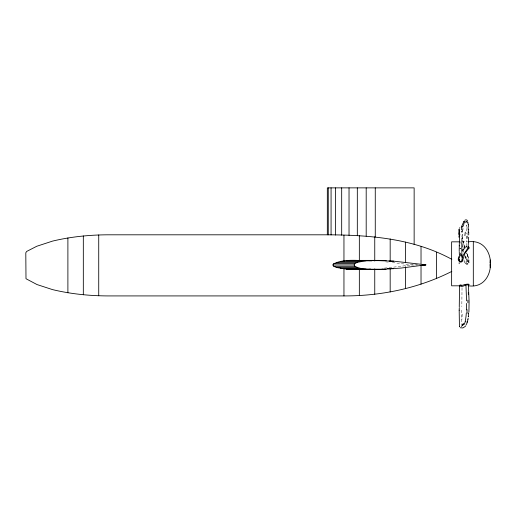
<?xml version="1.0" encoding="UTF-8"?>
<svg xmlns="http://www.w3.org/2000/svg" width="516" height="516" viewBox="0 0 516 516"><rect width="100%" height="100%" fill="white"/><g stroke="black" fill="none" stroke-linecap="round" stroke-linejoin="round"><path stroke-width="0.39" stroke-dasharray="2.58 1.94" d="M462.026 287.805L461.82 306.607M466.574 236.089L466.367 242.069M461.743 310.155L461.697 325.151M466.309 243.404C467.56 247.396 464.11 247.287 462.555 250.189M468.715 260.025L468.722 259.529M466.574 261.747L466.096 263.199M468.67 260.341L468.044 261.586M460.433 255.813L461.085 253.988M462.549 250.899L466.135 246.732A2.832 1.819 -1.9 0 1 466.309 246.603L466.974 246.338M462.71 250.731L464.716 248.125L467.096 246.59M465.658 263.637A1.935 1.929 48.3 0 0 469.141 262.56L469.128 262.373A2.167 2.161 -52.6 0 0 468.496 261.302L468.044 261.631L468.483 262.328A1.309 1.303 14.8 0 1 466.98 263.721M459.633 248.899L460.317 248.596L459.737 248.847M459.904 248.506L460.562 248.357M389.206 267.662L411.175 265.031L417.457 265.031M463.587 252.189L462.471 249.647M386.961 267.881L382.059 268.307M462.072 241.836L467.696 241.836M417.457 264.837L411.168 264.837L390.857 262.36M385.645 261.857L388.877 262.173M468.476 261.27L464.993 256.007M465.567 263.702L463.826 261.444M464.974 257.136L468.399 262.154L467.993 263.618C470.211 261.128 468.457 257.703 467.477 255.072M468.012 261.631L465.432 257.955M463.82 260.193L466.154 263.399A1.445 1.432 51 0 0 466.935 263.921M461.169 256.755L460.491 255.201M461.246 255.117L460.672 253.627M466.561 252.808L467.096 254.098M466.728 253.221L467.045 254.007M467.115 254.195L467.748 255.743M467.193 254.375L468.309 257.478M465.039 255.846L466.025 258.555M467.386 254.827L467.631 255.459M462.639 249.641L462.484 249.157L463.362 252.118M462.659 251.666L462.491 251.137M464.542 247.248L462.949 241.075M466.296 259.496L466.161 258.993A31.044 1.496 65 0 0 466 258.51M468.534 258.329L468.425 257.871A34.082 1.748 64.6 0 0 468.309 257.471M462.813 240.45L465.103 248.931L462.994 241.269M466.464 260.225L466.593 261.393M466.2 225.028L466.296 226.021M461.814 232.323L461.73 231.033M466.464 228.42L466.593 233.851M461.646 232.135L461.633 230.833M405.595 265.805L405.595 267.875M462.194 314.18A22.033 0.909 -89.4 0 1 461.923 319.539M466.954 261.857A125.304 10.514 52.2 0 1 466.664 261.87M467.103 261.025A59.166 3.528 62.4 0 1 466.98 261.219M461.227 244.171A45.769 27.741 54 0 1 460.485 240.288M463.033 246.79A30.637 13.99 61.5 0 1 462.317 244.107M463.187 248.015A17.138 5.657 65.2 0 1 462.581 245.848M467.315 256.059A61.185 3.554 63 0 1 467.593 256.929M467.915 257.877A90.113 6.134 59.9 0 1 468.051 258.406M466.258 256.955A128.51 10.578 52.6 0 1 466.496 257.619M460.059 248.712A1.509 0.948 -0.1 0 1 460.614 248.577M467.896 232.8A125.304 60.972 -64.4 0 1 467.909 235.057M466.799 225.305A59.166 21.962 -72.2 0 1 466.999 227.711M465.567 246.932A2.006 1.322 2.7 0 1 466.935 246.371M459.975 253.408A19.814 12.449 -89.7 0 1 460.214 252.872M459.846 255.027A20.124 12.397 -89.3 0 1 460.53 253.24M467.393 263.837L466.799 263.908L467.393 263.837"/><path stroke-width="0.77" d="M459.537 285.851L459.266 306.82M466.593 303.434L466.464 310.026M468.715 234.961L468.722 232.019M459.188 310.148L459.433 326.383M490.142 261.915L490.2 259.987M468.663 237.205L468.089 247.906L468.747 248.454M468.909 312.109L469.096 301.583L468.393 285.29A1.226 0.348 5.2 0 0 468.212 285.148M468.534 313.27L468.425 315.057A34.082 13.519 -79.3 0 1 468.309 316.411M466.296 313.167L466.161 314.979A31.044 12.113 -79.4 0 1 466.019 316.353L465.574 319.578A8.011 2.928 -79.6 0 1 465.206 321.436M468.496 241.836C497.798 237.541 497.888 289.979 468.599 285.812M461.955 238.166L461.743 251.569M459.433 237.76L459.188 251.46M468.27 316.863L468.309 316.411M462.072 236.902L462.355 234.419M459.55 236.489L459.846 234.012M468.115 318.23L467.922 319.604M489.968 263.186L490.142 261.902M459.504 259.458L459.575 260.741M462.007 260.27L461.768 261.064M462.652 260.367L464.993 253.24L468.612 248.577M462.62 260.541L462.555 260.806A1.948 1.896 -41 0 1 458.808 260.361L459.446 260.251M467.56 321.423L467.257 322.513M461.227 227.324L463.923 221.345M378.892 269.494C370.907 269.249 362.213 270.087 354.898 266.295L354.118 264.934L354.898 263.573L357.214 262.373L365.979 260.728L372.042 260.38L393.714 261.154L425.823 264.837L401.048 268.068L378.892 269.494L346.275 269.139L336.4 267.488L333.788 266.295L333.188 265.359M465.722 222.725L466.393 221.854M371.784 260.825C359.349 261.019 345.165 258.213 333.613 263.824C333.433 264.321 332.607 264.818 333.149 265.308M463.923 324.274L461.227 326.396M466.142 324.816L465.722 325.306M459.492 259.69L458.872 259.716A3.025 2.973 28.1 0 0 458.782 260.361M465.49 326.286L462.852 327.931L460.13 327.75M459.324 228.137L459.756 227.808M451.822 259.322C413.613 238.463 369.914 234.999 327.325 234.806L107.973 234.806C89.326 234.883 70.666 236.754 52.516 241.114L36.81 246.248L26.632 251.453L25.8 252.821L25.993 278.724L37.029 284.568L52.516 289.605C70.666 293.972 89.326 295.842 107.973 295.92L343.953 295.92C381.163 296.036 418.534 288.257 451.822 271.397M465.625 285.2L465.774 284.555L465.097 284.477M465.4 285.29C463.82 285.722 461.691 287.27 460.556 285.812L451.629 285.812L451.629 241.836L459.659 241.836M464.864 284.568L460.556 285.812M465.161 219.951L466.561 219.9L467.593 220.635M353.086 269.481L370.701 269.107M353.041 260.38L378.892 260.367M346.236 260.728L365.979 260.728M368.817 260.651L386.22 260.651M388.961 261.154L393.714 261.154M340.592 261.406L360.961 261.406M336.374 262.373L357.214 262.373M333.775 263.573L354.898 263.573M422.739 264.837L425.823 264.837M332.904 264.934L354.118 264.934M421.965 265.031L425.823 265.031M333.788 266.295L354.898 266.295M336.4 267.488L357.214 267.488M340.631 268.462L360.961 268.462M387.387 268.713L393.714 268.713M346.275 269.139L365.979 269.139M368.863 269.217L386.22 269.217M328.273 234.845L328.273 187.869M462.594 260.38C460.304 256.22 467.877 249.957 468.289 246.629M468.715 284.374L469.025 284.755L468.38 285.077A1.529 0.6 3.1 0 0 465.845 285.038M468.315 246.648L468.347 246.674A2.006 1.322 2.7 0 1 468.87 248.519M467.922 222.777L468.309 224.789M489.968 264.463L490.2 267.656M459.433 234.528L459.079 229.162L459.188 237.063M468.534 227.079L468.425 225.744A34.082 11.771 -74 0 0 468.309 224.789M459.266 252.163L459.356 254.265M461.82 252.382L461.904 254.762M468.289 292.688L468.386 294.372M465.948 285.071L466.574 300.834M468.651 229.149L468.689 230.213M459.459 257.897L459.363 254.672M461.968 257.658L461.904 254.969M462.001 259.116L462.02 260.187M473.314 241.836L473.314 285.812M436.452 252.266L436.452 278.453M421.024 246.538L421.024 263.67M421.024 265.359L421.024 284.187M414.142 244.539L414.142 187.869L327.325 187.869L327.325 234.806M405.595 242.094L405.595 262.102M405.595 267.875L405.595 288.663M390.173 238.908L390.173 261.606M390.173 268.326L390.173 291.979M375.267 187.869L375.267 236.889M374.751 236.818L374.751 261.006M374.751 268.862L374.751 294.23M366.192 187.869L366.192 236.18M359.342 235.644L359.342 260.374M359.342 269.494L359.342 295.513M357.317 187.869L357.317 235.606M349.029 187.869L349.029 235.38M343.953 235.199L343.953 260.999M343.953 268.855L343.953 295.92M341.682 187.869L341.682 235.18M335.613 187.869L335.613 235.07M331.072 187.869L331.072 234.941M98.73 234.961L98.73 295.758M83.321 235.947L83.321 294.778M67.893 237.921L67.893 292.798M467.87 300.151A125.304 71.485 -73.6 0 1 467.902 302.782M467.07 309.671A59.166 25.497 -78.5 0 1 466.909 312.87M465.29 321.539A5.373 1.864 -79.4 0 1 463.929 324.467M462.53 325.067A46.808 5.489 -48 0 1 463.116 323.893M463.716 323.777A59.669 5.205 -38.2 0 1 462.542 324.351M459.575 326.435A36.668 3.999 -68.3 0 1 459.408 326.447M459.285 307.594A22.253 0.381 -88.2 0 1 459.188 310.213M466.864 321.913A17.138 3.044 -60.6 0 1 466.722 322.087M467.077 322.81A4.825 1.464 -77.6 0 1 466.387 324.287M467.864 319.604A8.882 3.18 -79.6 0 1 467.515 321.397M468.077 312.657A61.185 25.768 -78.8 0 1 468.031 313.528M465.774 284.413A2.161 0.619 -5.3 0 1 468.967 284.31M468.386 285.458A1.226 0.348 5.2 0 1 468.251 285.535M461.123 284.813A19.582 5.805 -50.3 0 1 459.827 285.084M461.685 285.516A19.776 5.889 -51.4 0 1 459.711 285.741M459.053 234.664A36.668 9.675 73.2 0 1 458.982 233.89M459.317 245.448A22.259 0.787 90 0 1 459.234 245.88M463.923 221.506A5.373 1.735 -76.9 0 1 464.664 220.938M462.304 232.058A46.808 29.67 72.7 0 1 462.949 228.678M459.008 233.58A59.663 43.073 62.8 0 1 459.608 230.336M459.085 237.379A36.668 13.674 84.5 0 1 459.214 236.083M459.156 262.831A22.259 0.413 88.3 0 1 459.188 263.682M458.763 259.329A20.124 12.397 -89.3 0 1 458.995 258.116M461.704 256.039A22.033 0.651 -88.2 0 1 461.788 254.885M462.342 238.598A34.398 11.571 85.9 0 1 462.439 237.36M464.89 235.67A58.779 39.835 68.3 0 1 465.316 232.187M461.31 229.73A45.769 32.379 65.7 0 1 462.368 226.227M462.994 226.485A30.637 18.273 76.8 0 1 463.832 224.318M463.768 223.802A17.138 8.701 84.1 0 1 465.264 221.448M466.4 221.764A4.825 1.587 -80.2 0 1 467.115 221.564L467.56 221.932A8.882 2.89 -76.2 0 1 467.889 222.854M468.096 227.666A61.185 22.214 -72.7 0 1 468.193 229.736M468.251 230.697A90.113 36.017 -70.3 0 1 468.276 232.49M467.173 236.109A128.51 62.088 -64.7 0 1 467.096 238.334M461.865 261.148A1.277 1.271 83.9 0 1 459.679 260.709M458.176 259.355A19.814 12.449 -89.7 0 1 458.814 256.626"/></g></svg>
